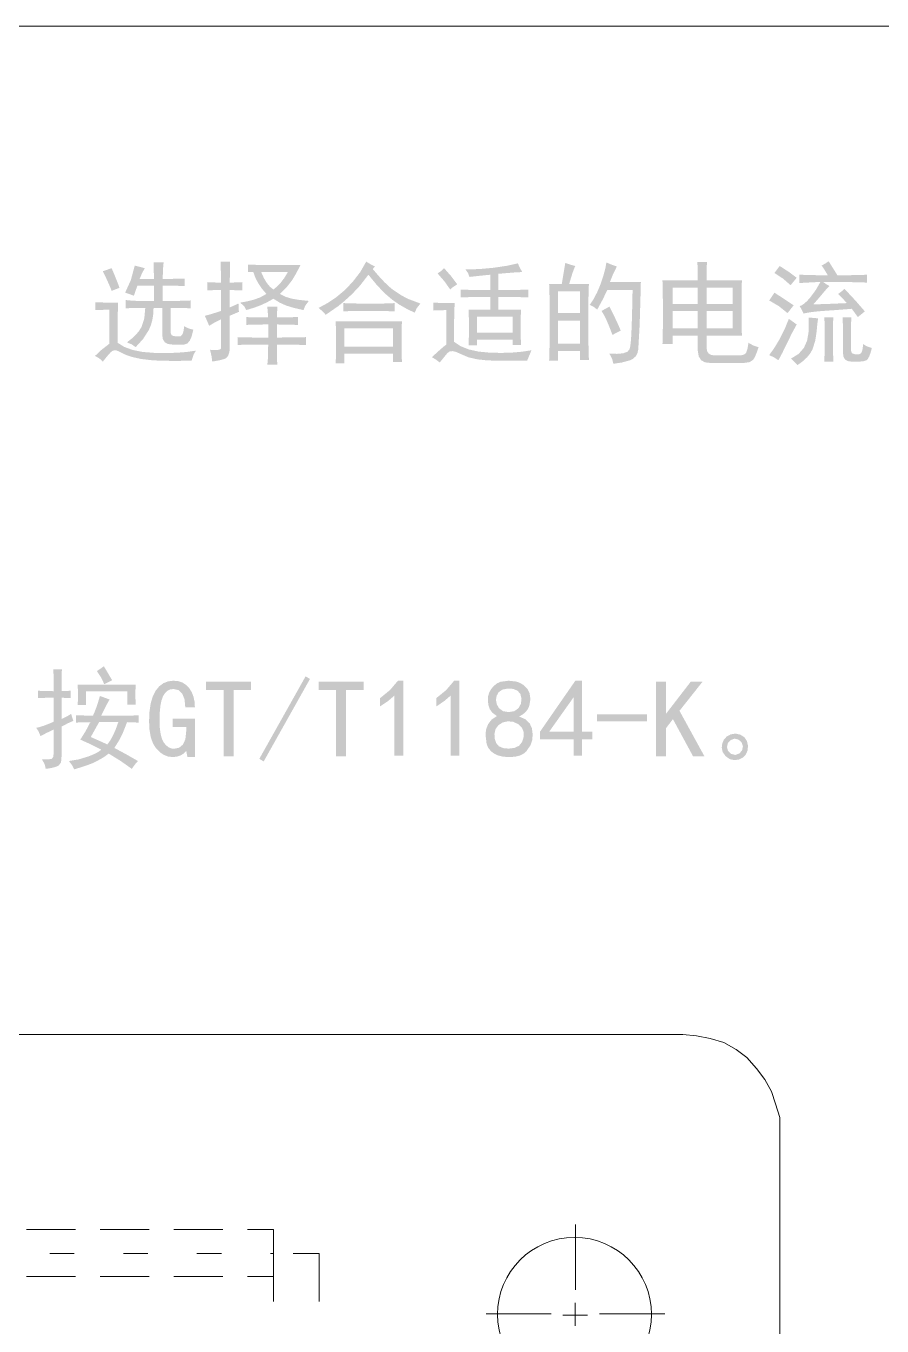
# Model space of a CAD drawing. Header units: millimetres. Extents: x 3 to 591, y 5 to 205.
# Drawn here: x 212.84 to 234.99, y 171.17 to 204.82 of the extents above; entities that cross this region are included whole.
import ezdxf

# ---------------------------------------------------------------- set-up
doc = ezdxf.new("R2010")
doc.units = ezdxf.units.MM

msp = doc.modelspace()

# ---------------------------------------------------------------- hatches: boundary and pattern name
h = msp.add_hatch(color=7)
h.paths.add_polyline_path([(215.909998, 198.552958), (215.836411, 198.420322), (215.774399, 198.270736), (216.147572, 198.270736), (216.135996, 198.700133), (216.39617, 198.700133), (216.379082, 198.513547), (216.37357, 198.270736), (216.557038, 198.275482), (216.712292, 198.278936), (216.839433, 198.281046), (216.938566, 198.281761), (216.938566, 198.089938), (216.830984, 198.094683), (216.700923, 198.098137), (216.548434, 198.100247), (216.37357, 198.100962), (216.37357, 197.705741), (216.757767, 197.705741), (217.096764, 197.716765), (217.096764, 197.513366), (217.000431, 197.518431), (216.881722, 197.522048), (216.740585, 197.524219), (216.576968, 197.524942), (216.576968, 196.903171), (216.58472, 196.853657), (216.607974, 196.818353), (216.646732, 196.797209), (216.700992, 196.790172), (216.836591, 196.790172), (216.871955, 196.823228), (216.89874, 196.877677), (216.917051, 196.953418), (216.92699, 197.050346), (217.042676, 196.993777), (217.164564, 196.959946), (217.124265, 196.791783), (217.071202, 196.67173), (217.005426, 196.599736), (216.92699, 196.575749), (216.622168, 196.575749), (216.508265, 196.590537), (216.426969, 196.634936), (216.378229, 196.708997), (216.361994, 196.812772), (216.361994, 197.524942), (216.135996, 197.524942), (216.128159, 197.361756), (216.104715, 197.211232), (216.065768, 197.073419), (216.011421, 196.948371), (215.86466, 196.719685), (215.672424, 196.50795), (215.576168, 196.57823), (215.446426, 196.631973), (215.575824, 196.733276), (215.68207, 196.833856), (215.765166, 196.933815), (215.825111, 197.033258), (215.89732, 197.254915), (215.921573, 197.524942), (215.762307, 197.524219), (215.624331, 197.522048), (215.507645, 197.518431), (215.41225, 197.513366), (215.41225, 197.72834), (215.581611, 197.711253), (215.728648, 197.705741), (216.147572, 197.705741), (216.147572, 198.100962), (215.717624, 198.100962), (215.627224, 197.84134), (215.401226, 197.920163), (215.547849, 198.242142), (215.649824, 198.620758)])
h.paths.add_polyline_path([(215.220428, 197.660541), (215.211746, 197.434267), (215.208852, 197.231144), (215.208852, 196.620949), (215.377533, 196.515417), (215.590086, 196.436912), (215.846565, 196.385382), (216.14702, 196.360775), (216.456364, 196.355926), (216.740335, 196.363738), (216.998984, 196.384262), (217.232363, 196.417551), (217.175657, 196.324051), (217.119364, 196.157377), (216.793269, 196.153751), (216.516059, 196.154414), (216.287632, 196.159315), (216.107884, 196.168401), (215.820977, 196.20113), (215.582025, 196.253288), (215.389513, 196.319916), (215.242476, 196.394399), (215.18254, 196.423045), (215.12679, 196.429677), (215.075277, 196.414398), (215.028053, 196.377312), (214.931729, 196.26886), (214.824655, 196.134777), (214.734118, 196.21677), (214.621257, 196.2814), (214.77663, 196.428506), (214.994429, 196.598349), (214.994429, 197.479742), (214.632832, 197.468167), (214.632832, 197.671565), (214.749836, 197.666587), (214.886736, 197.663159), (215.043582, 197.661178)])
h.paths.add_polyline_path([(215.050653, 198.552958), (215.118556, 198.394019), (215.17509, 198.256267), (215.220255, 198.139805), (215.254052, 198.044738), (215.050653, 197.965363), (215.019449, 198.047959), (214.971347, 198.160218), (214.906398, 198.302242), (214.824655, 198.474135)])
h = msp.add_hatch(color=7)
h.paths.add_polyline_path([(218.582131, 198.643358), (218.757556, 198.640533), (218.96688, 198.632333), (219.938672, 198.632333), (219.821195, 198.409022), (219.718186, 198.236561), (219.592509, 198.075606), (219.407301, 197.886539), (219.558609, 197.809989), (219.718186, 197.761965), (219.908769, 197.730959), (220.153095, 197.705741), (220.062558, 197.583853), (220.017496, 197.468167), (219.763179, 197.525976), (219.5655, 197.586678), (219.398895, 197.661506), (219.238078, 197.761965), (219.073815, 197.670187), (218.921129, 197.598254), (218.751561, 197.53445), (218.536932, 197.468167), (218.485944, 197.561253), (218.378733, 197.660541), (218.570694, 197.696852), (218.74033, 197.739365), (218.898805, 197.798483), (219.057279, 197.886539), (218.942764, 198.019158), (218.848093, 198.157462), (218.773265, 198.301553), (218.718282, 198.451535), (218.582131, 198.451535)])
h.paths.add_polyline_path([(218.333533, 197.637941), (218.344558, 197.422967), (218.107535, 197.321544), (218.107535, 196.44015), (218.091093, 196.353661), (218.064885, 196.286086), (218.028858, 196.237527), (217.98296, 196.208089), (217.850255, 196.169986), (217.655539, 196.134777), (217.635419, 196.278989), (217.598763, 196.44015), (217.718136, 196.433622), (217.805056, 196.437119), (217.859523, 196.450537), (217.881537, 196.473774), (217.881537, 197.231144), (217.692057, 197.131994), (217.576164, 197.06137), (217.463164, 197.321544), (217.531481, 197.337667), (217.623982, 197.363712), (217.740667, 197.399678), (217.881537, 197.445567), (217.881537, 197.987963), (217.692194, 197.985138), (217.530964, 197.976939), (217.530964, 198.191361), (217.686407, 198.182955), (217.881537, 198.180337), (217.878643, 198.439959), (217.869961, 198.722733), (218.118559, 198.722733), (218.107535, 198.180337), (218.251402, 198.182955), (218.434957, 198.191361), (218.434957, 197.976939), (218.107535, 197.987963), (218.107535, 197.535966)])
h.paths.add_polyline_path([(219.102479, 197.276344), (219.079879, 197.558566), (219.339501, 197.558566), (219.328477, 197.276344), (219.870873, 197.287368), (219.870873, 197.08397), (219.582312, 197.092651), (219.328477, 197.095545), (219.328477, 196.756548), (220.085296, 196.767572), (220.085296, 196.564174), (219.737685, 196.572855), (219.328477, 196.575749), (219.329114, 196.394994), (219.331095, 196.247983), (219.334523, 196.134768), (219.339501, 196.055402), (219.079879, 196.055402), (219.089689, 196.134768), (219.09676, 196.247983), (219.10104, 196.394994), (219.102479, 196.575749), (218.819507, 196.575026), (218.593225, 196.572855), (218.423683, 196.569238), (218.310934, 196.564174), (218.310934, 196.767572), (218.428024, 196.762594), (218.599012, 196.759166), (218.823848, 196.757185), (219.102479, 196.756548), (219.102479, 197.095545), (218.910242, 197.094822), (218.751906, 197.092651), (218.627469, 197.089034), (218.536932, 197.08397), (218.536932, 197.287368), (218.644212, 197.28239), (218.77423, 197.278962), (218.926986, 197.276981)])
h.paths.add_polyline_path([(218.92168, 198.451535), (218.992279, 198.296109), (219.06851, 198.168899), (219.150426, 198.070008), (219.238078, 197.999538), (219.329786, 198.076984), (219.424388, 198.174274), (219.518784, 198.297195), (219.610699, 198.451535)])
h = msp.add_hatch(color=7)
h.paths.add_polyline_path([(222.565606, 197.174369), (222.560628, 197.09943), (222.5572, 196.987852), (222.555219, 196.839583), (222.554582, 196.654573), (222.555219, 196.468839), (222.5572, 196.318401), (222.560628, 196.203205), (222.565606, 196.123202), (222.328584, 196.123202), (222.328584, 196.338176), (221.073466, 196.338176), (221.073466, 196.089577), (220.847468, 196.089577), (220.852532, 196.172966), (220.85615, 196.287464), (220.85832, 196.432967), (220.859044, 196.609373), (220.85832, 196.792919), (220.85615, 196.948302), (220.852532, 197.075469), (220.847468, 197.174369)])
h.paths.add_polyline_path([(221.808788, 198.530359), (221.964747, 198.348251), (222.105204, 198.197149), (222.230157, 198.077053), (222.339608, 197.987963), (222.534394, 197.858014), (222.712229, 197.761965), (223.040203, 197.637941), (222.94684, 197.516054), (222.893579, 197.400367), (222.678605, 197.50496), (222.486782, 197.615341), (222.304399, 197.743499), (222.119122, 197.903076), (221.919858, 198.110746), (221.695789, 198.383735), (221.48171, 198.105027), (221.271353, 197.880476), (221.077807, 197.704018), (220.915268, 197.570142), (220.587846, 197.344143), (220.56789, 197.372238), (220.53114, 197.411805), (220.477542, 197.462741), (220.407047, 197.524942), (220.638144, 197.648965), (220.858492, 197.79614), (221.073191, 197.975216), (221.287889, 198.196873), (221.483088, 198.449881), (221.639013, 198.722733), (221.757594, 198.651764), (221.865012, 198.598158)])
h.paths.add_polyline_path([(222.328584, 196.518974), (222.328584, 196.99357), (221.073466, 196.99357), (221.073466, 196.518974)])
h.paths.add_polyline_path([(222.057386, 197.637941), (222.226747, 197.640559), (222.373783, 197.648965), (222.373783, 197.434543), (222.06841, 197.445567), (221.435064, 197.445567), (221.220434, 197.442742), (221.050867, 197.434543), (221.050867, 197.648965), (221.254334, 197.640559), (221.435064, 197.637941)])
h = msp.add_hatch(color=7)
h.paths.add_polyline_path([(225.678712, 198.451535), (225.584747, 198.448658), (225.449958, 198.440097), (225.274241, 198.425955), (225.057492, 198.406335), (225.057492, 197.987963), (225.330663, 197.988686), (225.551588, 197.990857), (225.72032, 197.994474), (225.836911, 197.999538), (225.836911, 197.79614), (225.72032, 197.800886), (225.551588, 197.804339), (225.330663, 197.806449), (225.057492, 197.807164), (225.057492, 197.479742), (225.645088, 197.479742), (225.636406, 197.225219), (225.633512, 197.027746), (225.636406, 196.826759), (225.645088, 196.564174), (225.430114, 196.564174), (225.430114, 196.699773), (224.503521, 196.699773), (224.503521, 196.553149), (224.288547, 196.553149), (224.296746, 196.809878), (224.299571, 197.01617), (224.296746, 197.222325), (224.288547, 197.479742), (224.854094, 197.479742), (224.854094, 197.807164), (224.585273, 197.806449), (224.367509, 197.804339), (224.200801, 197.800886), (224.085149, 197.79614), (224.085149, 197.999538), (224.188088, 197.994474), (224.350559, 197.990857), (224.572561, 197.988686), (224.854094, 197.987963), (224.854094, 198.383735), (224.769258, 198.375794), (224.65042, 198.363616), (224.497682, 198.347304), (224.311147, 198.32696), (224.274216, 198.425834), (224.209172, 198.519334), (224.579727, 198.530565), (224.944493, 198.564534), (225.280528, 198.615246), (225.565713, 198.677533), (225.605056, 198.581277)])
h.paths.add_polyline_path([(223.92695, 197.648965), (223.915374, 197.231144), (223.915374, 196.643549), (224.082694, 196.532866), (224.291096, 196.449728), (224.54053, 196.394184), (224.830943, 196.366287), (225.131915, 196.359587), (225.413095, 196.367666), (225.674535, 196.390627), (225.916286, 196.428575), (225.803287, 196.157377), (225.045917, 196.157377), (224.773065, 196.16599), (224.520058, 196.191552), (224.282484, 196.246605), (224.056485, 196.344239), (223.954183, 196.389292), (223.867281, 196.406182), (223.795881, 196.394856), (223.740088, 196.355263), (223.542753, 196.112177), (223.435266, 196.191552), (223.339354, 196.247776), (223.455712, 196.357235), (223.556671, 196.44835), (223.642127, 196.52117), (223.711976, 196.575749), (223.711976, 197.468167), (223.372979, 197.457143), (223.372979, 197.660541), (223.689376, 197.648965)])
h.paths.add_polyline_path([(225.430114, 196.880571), (225.430114, 197.298944), (224.503521, 197.298944), (224.503521, 196.880571)])
h.paths.add_polyline_path([(223.655752, 198.552958), (223.836413, 198.346735), (223.994749, 198.135137), (223.881612, 198.06155), (223.813951, 197.999538), (223.669601, 198.205555), (223.485978, 198.41736), (223.57934, 198.479371)])
h = msp.add_hatch(color=7)
h.paths.add_polyline_path([(227.05108, 198.609734), (227.020083, 198.542339), (226.983349, 198.442647), (226.940932, 198.310605), (226.892881, 198.146162), (227.402204, 198.146162), (227.39304, 197.928776), (227.390077, 197.660541), (227.390077, 196.666149), (227.39304, 196.459443), (227.402204, 196.179977), (227.175655, 196.179977), (227.175655, 196.405975), (226.599083, 196.405975), (226.599083, 196.157377), (226.373085, 196.157377), (226.37815, 196.321096), (226.381767, 196.450968), (226.383937, 196.547043), (226.384661, 196.609373), (226.384661, 197.648965), (226.381767, 197.925882), (226.373085, 198.146162), (226.701058, 198.146162), (226.791458, 198.688557), (226.935325, 198.640671)])
h.paths.add_polyline_path([(228.735594, 197.75094), (228.715475, 197.078389), (228.678819, 196.44015), (228.656701, 196.34684), (228.6135, 196.270376), (228.549214, 196.210862), (228.463845, 196.168401), (228.260584, 196.112039), (228.034999, 196.078002), (228.003649, 196.205402), (227.933024, 196.338176), (228.134838, 196.335282), (228.28911, 196.349751), (228.394943, 196.3862), (228.45282, 196.451175), (228.468728, 196.509888), (228.482517, 196.606686), (228.494136, 196.741622), (228.503532, 196.914747), (228.511577, 197.12569), (228.519104, 197.374874), (228.526012, 197.662298), (228.532195, 197.987963), (227.8768, 197.987963), (227.766351, 197.75349), (227.616627, 197.479742), (227.528984, 197.550022), (227.424804, 197.603766), (227.523196, 197.753421), (227.616627, 197.931188), (227.701307, 198.131692), (227.774826, 198.34956), (227.828569, 198.550065), (227.854201, 198.700133), (228.000962, 198.640671), (228.125399, 198.598158), (228.028936, 198.400272), (227.9446, 198.191361), (228.746618, 198.191361)])
h.paths.add_polyline_path([(227.175655, 196.598349), (227.175655, 197.196969), (226.599083, 197.196969), (226.599083, 196.598349)])
h.paths.add_polyline_path([(227.175655, 197.389343), (227.175655, 197.954339), (226.599083, 197.954339), (226.599083, 197.389343)])
h.paths.add_polyline_path([(228.068623, 197.287368), (228.141935, 197.131994), (228.226822, 196.937347), (228.133667, 196.891802), (228.012399, 196.824347), (227.935918, 197.023198), (227.865225, 197.191457), (227.797425, 197.331121), (227.729626, 197.445567), (227.820163, 197.496279), (227.933024, 197.558566)])
h = msp.add_hatch(color=7)
h.paths.add_polyline_path([(231.791925, 196.50795), (231.753047, 196.389723), (231.715719, 196.294698), (231.679838, 196.222928), (231.645301, 196.174465), (231.554833, 196.119136), (231.419303, 196.100602), (230.53791, 196.100602), (230.403353, 196.115683), (230.305641, 196.17164), (230.244827, 196.268421), (230.220961, 196.405975), (230.220961, 196.801748), (229.565566, 196.801748), (229.565566, 196.586774), (229.305392, 196.586774), (229.310457, 196.677715), (229.314074, 196.838059), (229.316244, 197.067752), (229.316968, 197.366743), (229.316244, 197.671014), (229.314074, 197.917407), (229.310457, 198.105923), (229.305392, 198.236561), (230.220961, 198.236561), (230.218067, 198.507759), (230.209385, 198.711157), (230.458535, 198.711157), (230.453557, 198.626305), (230.450129, 198.518921), (230.448148, 198.389006), (230.44751, 198.236561), (231.362528, 198.236561), (231.35755, 198.129186), (231.354122, 197.976594), (231.352141, 197.778837), (231.351504, 197.535966), (231.352141, 197.295051), (231.354122, 197.092376), (231.35755, 196.927941), (231.362528, 196.801748), (230.44751, 196.801748), (230.44751, 196.496374), (230.46086, 196.407387), (230.500978, 196.343825), (230.567968, 196.305688), (230.661933, 196.292976), (231.261104, 196.292976), (231.342124, 196.297928), (231.404903, 196.312751), (231.449387, 196.337392), (231.475527, 196.3718), (231.506602, 196.473637), (231.532302, 196.620949), (231.653432, 196.552874)])
h.paths.add_polyline_path([(231.125505, 196.99357), (231.125505, 197.445567), (230.44751, 197.445567), (230.44751, 196.99357)])
h.paths.add_polyline_path([(230.220961, 196.99357), (230.220961, 197.445567), (229.565566, 197.445567), (229.565566, 196.99357)])
h.paths.add_polyline_path([(231.125505, 197.626366), (231.125505, 198.044738), (230.44751, 198.044738), (230.44751, 197.626366)])
h.paths.add_polyline_path([(230.220961, 197.626366), (230.220961, 198.044738), (229.565566, 198.044738), (229.565566, 197.626366)])
h = msp.add_hatch(color=7)
h.paths.add_polyline_path([(233.605816, 198.733757), (233.831814, 198.37216), (234.193411, 198.37216), (234.385234, 198.375054), (234.600208, 198.383735), (234.600208, 198.180337), (234.36291, 198.188536), (234.193411, 198.191361), (233.470217, 198.191361), (233.554897, 198.131968), (233.628416, 198.089938), (233.563097, 198.027581), (233.481241, 197.931739), (233.367898, 197.796071), (233.209492, 197.615341), (233.63069, 197.629053), (234.080412, 197.648965), (233.854414, 197.886539), (233.950257, 197.959713), (234.012613, 198.022138), (234.303241, 197.711184), (234.543433, 197.434543), (234.362635, 197.287368), (234.277747, 197.403123), (234.204436, 197.502342), (234.069052, 197.490457), (233.911809, 197.477951), (233.732759, 197.464825), (233.531953, 197.451079), (233.337228, 197.435904), (233.177177, 197.418557), (233.05175, 197.399144), (232.960894, 197.377768), (232.85947, 197.570142), (232.918588, 197.596686), (232.983494, 197.643178), (233.054187, 197.709513), (233.130668, 197.795589), (233.275018, 197.990581), (233.390842, 198.191361), (233.266819, 198.191361), (232.847895, 198.168761), (232.847895, 198.383735), (233.266819, 198.37216), (233.583216, 198.37216), (233.498329, 198.513202), (233.425017, 198.620758), (233.526579, 198.677258)])
h.paths.add_polyline_path([(234.193411, 197.276344), (234.181836, 196.982546), (234.181836, 196.428575), (234.207192, 196.352163), (234.283811, 196.3266), (234.39681, 196.3266), (234.436919, 196.342835), (234.467159, 196.391574), (234.48758, 196.47287), (234.498233, 196.586774), (234.599864, 196.52738), (234.724232, 196.48535), (234.689936, 196.359561), (234.654916, 196.264933), (234.619277, 196.201414), (234.583121, 196.168952), (234.502505, 196.14339), (234.407834, 196.134777), (234.193411, 196.134777), (234.09936, 196.148204), (234.032181, 196.188452), (233.991873, 196.255467), (233.978437, 196.3492), (233.978437, 197.005146), (233.967413, 197.276344)])
h.paths.add_polyline_path([(233.334618, 197.253744), (233.313121, 197.110773), (233.294931, 196.908683), (233.260686, 196.681307), (233.192956, 196.462199), (233.136628, 196.355754), (233.052809, 196.250601), (232.941498, 196.146792), (232.802695, 196.044378), (232.633472, 196.213601), (232.829498, 196.334041), (232.966406, 196.490862), (233.04964, 196.677311), (233.084918, 196.886083), (233.090774, 197.093616), (233.085469, 197.276344)])
h.paths.add_polyline_path([(233.729839, 197.276344), (233.721433, 197.171751), (233.718815, 196.99357), (233.718815, 196.496374), (233.721433, 196.332526), (233.729839, 196.134777), (233.492817, 196.134777), (233.501016, 196.326738), (233.503841, 196.496374), (233.503841, 196.99357), (233.501016, 197.160175), (233.492817, 197.276344)])
h.paths.add_polyline_path([(232.780095, 197.095545), (232.661377, 196.878987), (232.531497, 196.614886), (232.407129, 196.359191), (232.305499, 196.168401), (232.195463, 196.241988), (232.068477, 196.304), (232.189606, 196.470881), (232.328099, 196.699773), (232.463767, 196.965183), (232.576697, 197.242169)])
h.paths.add_polyline_path([(232.204075, 197.920163), (232.701272, 197.592741), (232.543073, 197.389343), (232.322725, 197.56711), (232.068477, 197.716765)])
h.paths.add_polyline_path([(232.339674, 198.609734), (232.579522, 198.454153), (232.780095, 198.30436), (232.621897, 198.112537), (232.426835, 198.281898), (232.204075, 198.428935)])
h = msp.add_hatch(color=7)
h.paths.add_polyline_path([(214.99754, 187.387684), (214.907141, 187.223421), (214.859185, 187.123031), (214.783117, 186.969311), (215.449537, 186.969311), (215.616072, 186.972205), (215.75491, 186.980887), (215.75491, 186.788513), (215.449537, 186.800088), (215.398618, 186.66566), (215.336537, 186.511802), (215.248963, 186.335276), (215.122115, 186.133118), (215.415637, 185.974781), (215.73231, 185.79412), (215.653004, 185.703583), (215.574111, 185.590722), (215.282794, 185.796876), (214.97494, 185.986494), (214.846369, 185.891685), (214.664055, 185.788608), (214.54923, 185.735261), (214.413941, 185.682637), (214.258188, 185.630633), (214.081971, 185.579146), (214.025334, 185.689527), (213.946372, 185.79412), (214.196073, 185.835186), (214.449081, 185.912631), (214.565456, 185.959554), (214.659921, 186.004409), (214.732474, 186.047197), (214.783117, 186.087918), (214.523013, 186.220692), (214.24017, 186.348092), (214.378732, 186.568095), (214.500344, 186.800088), (214.293707, 186.797194), (214.127171, 186.788513), (214.127171, 186.980887), (214.42152, 186.969311), (214.568143, 186.969311), (214.609183, 187.060356), (214.652962, 187.175535), (214.699531, 187.314794), (214.748942, 187.478083)])
h.paths.add_polyline_path([(213.5506, 187.88488), (213.547775, 188.03984), (213.539576, 188.167102), (213.765574, 188.167102), (213.756892, 188.042665), (213.753998, 187.895904), (213.753998, 187.602106), (213.991572, 187.613682), (213.991572, 187.421308), (213.753998, 187.432883), (213.753998, 186.878912), (213.889666, 186.946711), (214.002596, 187.014511), (214.059372, 186.833712), (213.926322, 186.77425), (213.753998, 186.687089), (213.753998, 185.896095), (213.742836, 185.762976), (213.686199, 185.681121), (213.635246, 185.654361), (213.561762, 185.63034), (213.465747, 185.60911), (213.347201, 185.590722), (213.316127, 185.715021), (213.245778, 185.83932), (213.410867, 185.836426), (213.499888, 185.850895), (213.537853, 185.895957), (213.5506, 185.986494), (213.5506, 186.607714), (213.364151, 186.520002), (213.211603, 186.438491), (213.155103, 186.571127), (213.098603, 186.652914), (213.182018, 186.671198), (213.285121, 186.703694), (213.407964, 186.750349), (213.5506, 186.811112), (213.5506, 187.432883), (213.330252, 187.429989), (213.143803, 187.421308), (213.143803, 187.613682), (213.319089, 187.605), (213.5506, 187.602106)])
h.paths.add_polyline_path([(215.675535, 187.771881), (215.667129, 187.613406), (215.664511, 187.478083), (215.675535, 187.252085), (215.461112, 187.252085), (215.461112, 187.602106), (214.387345, 187.602106), (214.387345, 187.240509), (214.172371, 187.240509), (214.183395, 187.489107), (214.172371, 187.771881)])
h.paths.add_polyline_path([(214.511919, 186.415891), (214.941316, 186.223517), (215.018202, 186.331512), (215.090902, 186.46364), (215.159365, 186.619849), (215.223538, 186.800088), (214.726342, 186.800088), (214.627399, 186.624733)])
h.paths.add_polyline_path([(214.850917, 188.246477), (215.065339, 187.88488), (214.861941, 187.782905), (214.774298, 187.963566), (214.670118, 188.121902)])
h = msp.add_hatch(color=7)
h.dxf.hatch_style = 2
h.paths.add_polyline_path([(217.206102, 185.896095), (217.014279, 185.896095), (216.980103, 186.054294), (216.922157, 185.992006), (216.838992, 185.941295), (216.738671, 185.907326), (216.630082, 185.896095), (216.514318, 185.909841), (216.405117, 185.951079), (216.302427, 186.019808), (216.206197, 186.11603), (216.124531, 186.242723), (216.066326, 186.4028), (216.031479, 186.596156), (216.019886, 186.822688), (216.030437, 187.071148), (216.062123, 187.285709), (216.114997, 187.46637), (216.189109, 187.613131), (216.281619, 187.726802), (216.389683, 187.808123), (216.513353, 187.856992), (216.652681, 187.873304), (216.775379, 187.861229), (216.883916, 187.825073), (216.978398, 187.764939), (217.058927, 187.68093), (217.123316, 187.577904), (217.169308, 187.46072), (217.196903, 187.329479), (217.206102, 187.184285), (216.957503, 187.184285), (216.93766, 187.391404), (216.878128, 187.539819), (216.782148, 187.629116), (216.652681, 187.658881), (216.567829, 187.647203), (216.494345, 187.612166), (216.43223, 187.553772), (216.381484, 187.472019), (216.341779, 187.362775), (216.313546, 187.221906), (216.296682, 187.04941), (216.291084, 186.845288), (216.298121, 186.652337), (216.319265, 186.49189), (216.354569, 186.363999), (216.404083, 186.268717), (216.462478, 186.19935), (216.525213, 186.14993), (216.592289, 186.120353), (216.663706, 186.110518), (216.795171, 186.137389), (216.895216, 186.218005), (216.958744, 186.354982), (216.980103, 186.55149), (216.980103, 186.675513), (216.630082, 186.675513), (216.630082, 186.890487), (217.206102, 186.890487)])
h = msp.add_hatch(color=7)
h.dxf.hatch_style = 2
h.paths.add_polyline_path([(218.660955, 187.636282), (218.208959, 187.636282), (218.208959, 185.918695), (217.949336, 185.918695), (217.949336, 187.636282), (217.49734, 187.636282), (217.49734, 187.850704), (218.660955, 187.850704)])
h = msp.add_hatch(color=7)
h.dxf.hatch_style = 2
h.paths.add_polyline_path([(220.18416, 187.918504), (218.985818, 185.782545), (218.872818, 185.850344), (220.070609, 187.986303)])
h = msp.add_hatch(color=7)
h.dxf.hatch_style = 2
h.paths.add_polyline_path([(221.570663, 187.636282), (221.118666, 187.636282), (221.118666, 185.918695), (220.859044, 185.918695), (220.859044, 187.636282), (220.407047, 187.636282), (220.407047, 187.850704), (221.570663, 187.850704)])
h = msp.add_hatch(color=7)
h.dxf.hatch_style = 2
h.paths.add_polyline_path([(222.370121, 187.489107), (222.203448, 187.345102), (221.9975, 187.206885), (221.9975, 187.421308), (222.254228, 187.630356), (222.460521, 187.873304), (222.59612, 187.873304), (222.59612, 185.929719), (222.370121, 185.929719)])
h = msp.add_hatch(color=7)
h.dxf.hatch_style = 2
h.paths.add_polyline_path([(223.824975, 187.489107), (223.658301, 187.345102), (223.452354, 187.206885), (223.452354, 187.421308), (223.709082, 187.630356), (223.915374, 187.873304), (224.050973, 187.873304), (224.050973, 185.929719), (223.824975, 185.929719)])
h = msp.add_hatch(color=7)
h.paths.add_polyline_path([(224.726409, 186.48369), (224.743358, 186.617705), (224.794208, 186.748825), (224.88447, 186.866165), (225.020206, 186.958287), (224.907069, 187.041314), (224.839408, 187.133022), (224.803854, 187.236237), (224.788145, 187.353508), (224.793864, 187.469263), (224.82232, 187.568482), (224.871654, 187.655781), (224.940831, 187.737705), (225.02434, 187.804264), (225.116118, 187.845192), (225.325028, 187.873304), (225.528427, 187.850704), (225.621444, 187.815151), (225.72025, 187.754793), (225.807893, 187.665841), (225.867424, 187.545882), (225.888439, 187.398846), (225.861912, 187.229485), (225.826135, 187.143909), (225.769997, 187.068254), (225.693395, 187.002522), (225.596226, 186.946711), (225.760213, 186.874778), (225.867975, 186.771425), (225.927507, 186.639891), (225.94735, 186.483139), (225.934535, 186.33059), (225.896087, 186.211941), (225.782537, 186.042718), (225.709294, 185.981947), (225.613314, 185.935231), (225.491771, 185.905741), (225.342116, 185.896095), (225.189567, 185.905741), (225.059343, 185.935231), (224.950478, 185.984565), (224.861456, 186.053743), (224.795173, 186.140146), (224.754521, 186.240605)])
h.paths.add_polyline_path([(224.957919, 186.494715), (224.966256, 186.367453), (225.003119, 186.257141), (225.074983, 186.173976), (225.189429, 186.127605), (225.327647, 186.114859), (225.471652, 186.133118), (225.596089, 186.189686), (225.67505, 186.291316), (225.713084, 186.415615), (225.714738, 186.539914), (225.671054, 186.654292), (225.573626, 186.748825), (225.443815, 186.809459), (225.302429, 186.822137), (225.16807, 186.791062), (225.059343, 186.720713), (224.985893, 186.618876)])
h.paths.add_polyline_path([(224.997607, 187.376108), (225.017175, 187.265727), (225.07643, 187.161134), (225.178198, 187.084997), (225.325028, 187.05971), (225.473374, 187.084997), (225.579139, 187.161134), (225.64115, 187.272755), (225.658514, 187.40422), (225.630057, 187.527348), (225.556539, 187.613682), (225.443677, 187.661638), (225.296916, 187.669906), (225.157183, 187.64014), (225.065406, 187.573994), (225.014556, 187.481872)])
h = msp.add_hatch(color=7)
h.paths.add_polyline_path([(227.00588, 186.359116), (226.136063, 186.359116), (226.136063, 186.55149), (227.05108, 187.873304), (227.220854, 187.873304), (227.220854, 186.55149), (227.492603, 186.55149), (227.492603, 186.359116), (227.220854, 186.359116), (227.220854, 185.929719), (227.00588, 185.929719)])
h.paths.add_polyline_path([(227.00588, 186.55149), (227.00588, 187.443907), (226.373085, 186.55149)])
h = msp.add_hatch(color=7)
h.dxf.hatch_style = 2
h.paths.add_polyline_path([(230.390735, 185.918695), (230.096386, 185.918695), (229.57659, 186.878912), (229.395792, 186.641889), (229.395792, 185.918695), (229.136169, 185.918695), (229.136169, 187.850704), (229.395792, 187.850704), (229.395792, 187.014511), (230.040162, 187.850704), (230.345536, 187.850704), (229.746365, 187.093886)])
h = msp.add_hatch(color=7)
h.dxf.hatch_style = 2
h.paths.add_polyline_path([(228.902257, 186.822688), (227.613516, 186.822688), (227.613516, 187.003486), (228.902257, 187.003486)])
h = msp.add_hatch(color=7)
h.paths.add_polyline_path([(231.495016, 186.302341), (231.520165, 186.179626), (231.50604, 186.059806), (231.458085, 185.955144), (231.382017, 185.879007), (231.282798, 185.832361), (231.167043, 185.81672), (231.048463, 185.842214), (230.941045, 185.918144), (230.864908, 186.024046), (230.839621, 186.13863), (230.853677, 186.250389), (230.895845, 186.348092), (230.967779, 186.427053), (231.071132, 186.48369), (231.19233, 186.504637), (231.31973, 186.477627), (231.428457, 186.408174)])
h.paths.add_polyline_path([(231.291066, 185.986494), (231.365963, 186.066834), (231.387529, 186.172805), (231.356454, 186.275676), (231.27453, 186.34754), (231.169937, 186.373034), (231.071132, 186.336516), (230.999198, 186.257279), (230.97522, 186.155717), (231.001816, 186.055258), (231.082156, 185.980431), (231.188058, 185.95101)])

# ---------------------------------------------------------------- linework, layer by layer
at = {"color": 9, "lineweight": 0, "true_color": 0xc0c0c0}
msp.add_lwpolyline([(291.994167, 204.822778), (4.974167, 204.822778)], dxfattribs=at)
at = {"color": 7, "lineweight": 0}
for points in [[(229.834722, 178.717222), (174.236944, 178.717222)], [(232.339444, 176.2125), (232.339444, 176.565278), (232.233611, 176.918056), (232.127778, 177.235556), (231.951389, 177.553056), (231.739722, 177.835278), (231.492778, 178.1175), (231.210556, 178.329167), (230.893056, 178.505556), (230.540278, 178.611389), (230.1875, 178.681944), (229.834722, 178.717222)], [(232.339444, 126.717778), (232.339444, 176.2125)], [(212.848261, 173.669642), (214.118261, 173.669642)], [(214.753261, 173.669642), (216.023261, 173.669642)], [(216.658261, 173.669642), (217.928261, 173.669642)], [(218.563261, 173.669642), (219.240947, 173.669642)], [(219.240911, 173.669642), (219.240911, 173.00889)], [(227.053422, 172.107119), (227.053422, 173.794808)], [(213.449852, 173.044626), (214.084852, 173.044626)], [(215.354852, 173.044626), (215.989852, 173.044626)], [(217.259852, 173.044626), (217.894852, 173.044626)], [(219.164852, 173.044626), (219.241052, 173.044626)], [(219.240911, 173.044626), (219.240911, 171.802143)], [(220.423458, 173.044626), (219.744713, 173.044626)], [(220.423458, 173.044626), (220.423458, 171.802143)], [(212.848261, 172.450901), (214.118261, 172.450901)], [(214.753261, 172.450901), (216.023261, 172.450901)], [(216.658261, 172.450901), (217.928261, 172.450901)], [(218.563261, 172.450901), (219.240947, 172.450901)], [(227.047778, 171.45), (227.047778, 171.7675)], [(226.428406, 171.482138), (224.74107, 171.482138)], [(227.047778, 171.45), (226.730278, 171.45)], [(227.047778, 171.45), (227.047778, 171.167778)], [(227.047778, 171.45), (227.365278, 171.45)], [(227.678403, 171.482138), (229.366092, 171.482138)]]:
    msp.add_lwpolyline(points, dxfattribs=at)
msp.add_circle((227.030139, 171.467639), 1.993194, dxfattribs=at)

doc.saveas('drawing.dxf')
